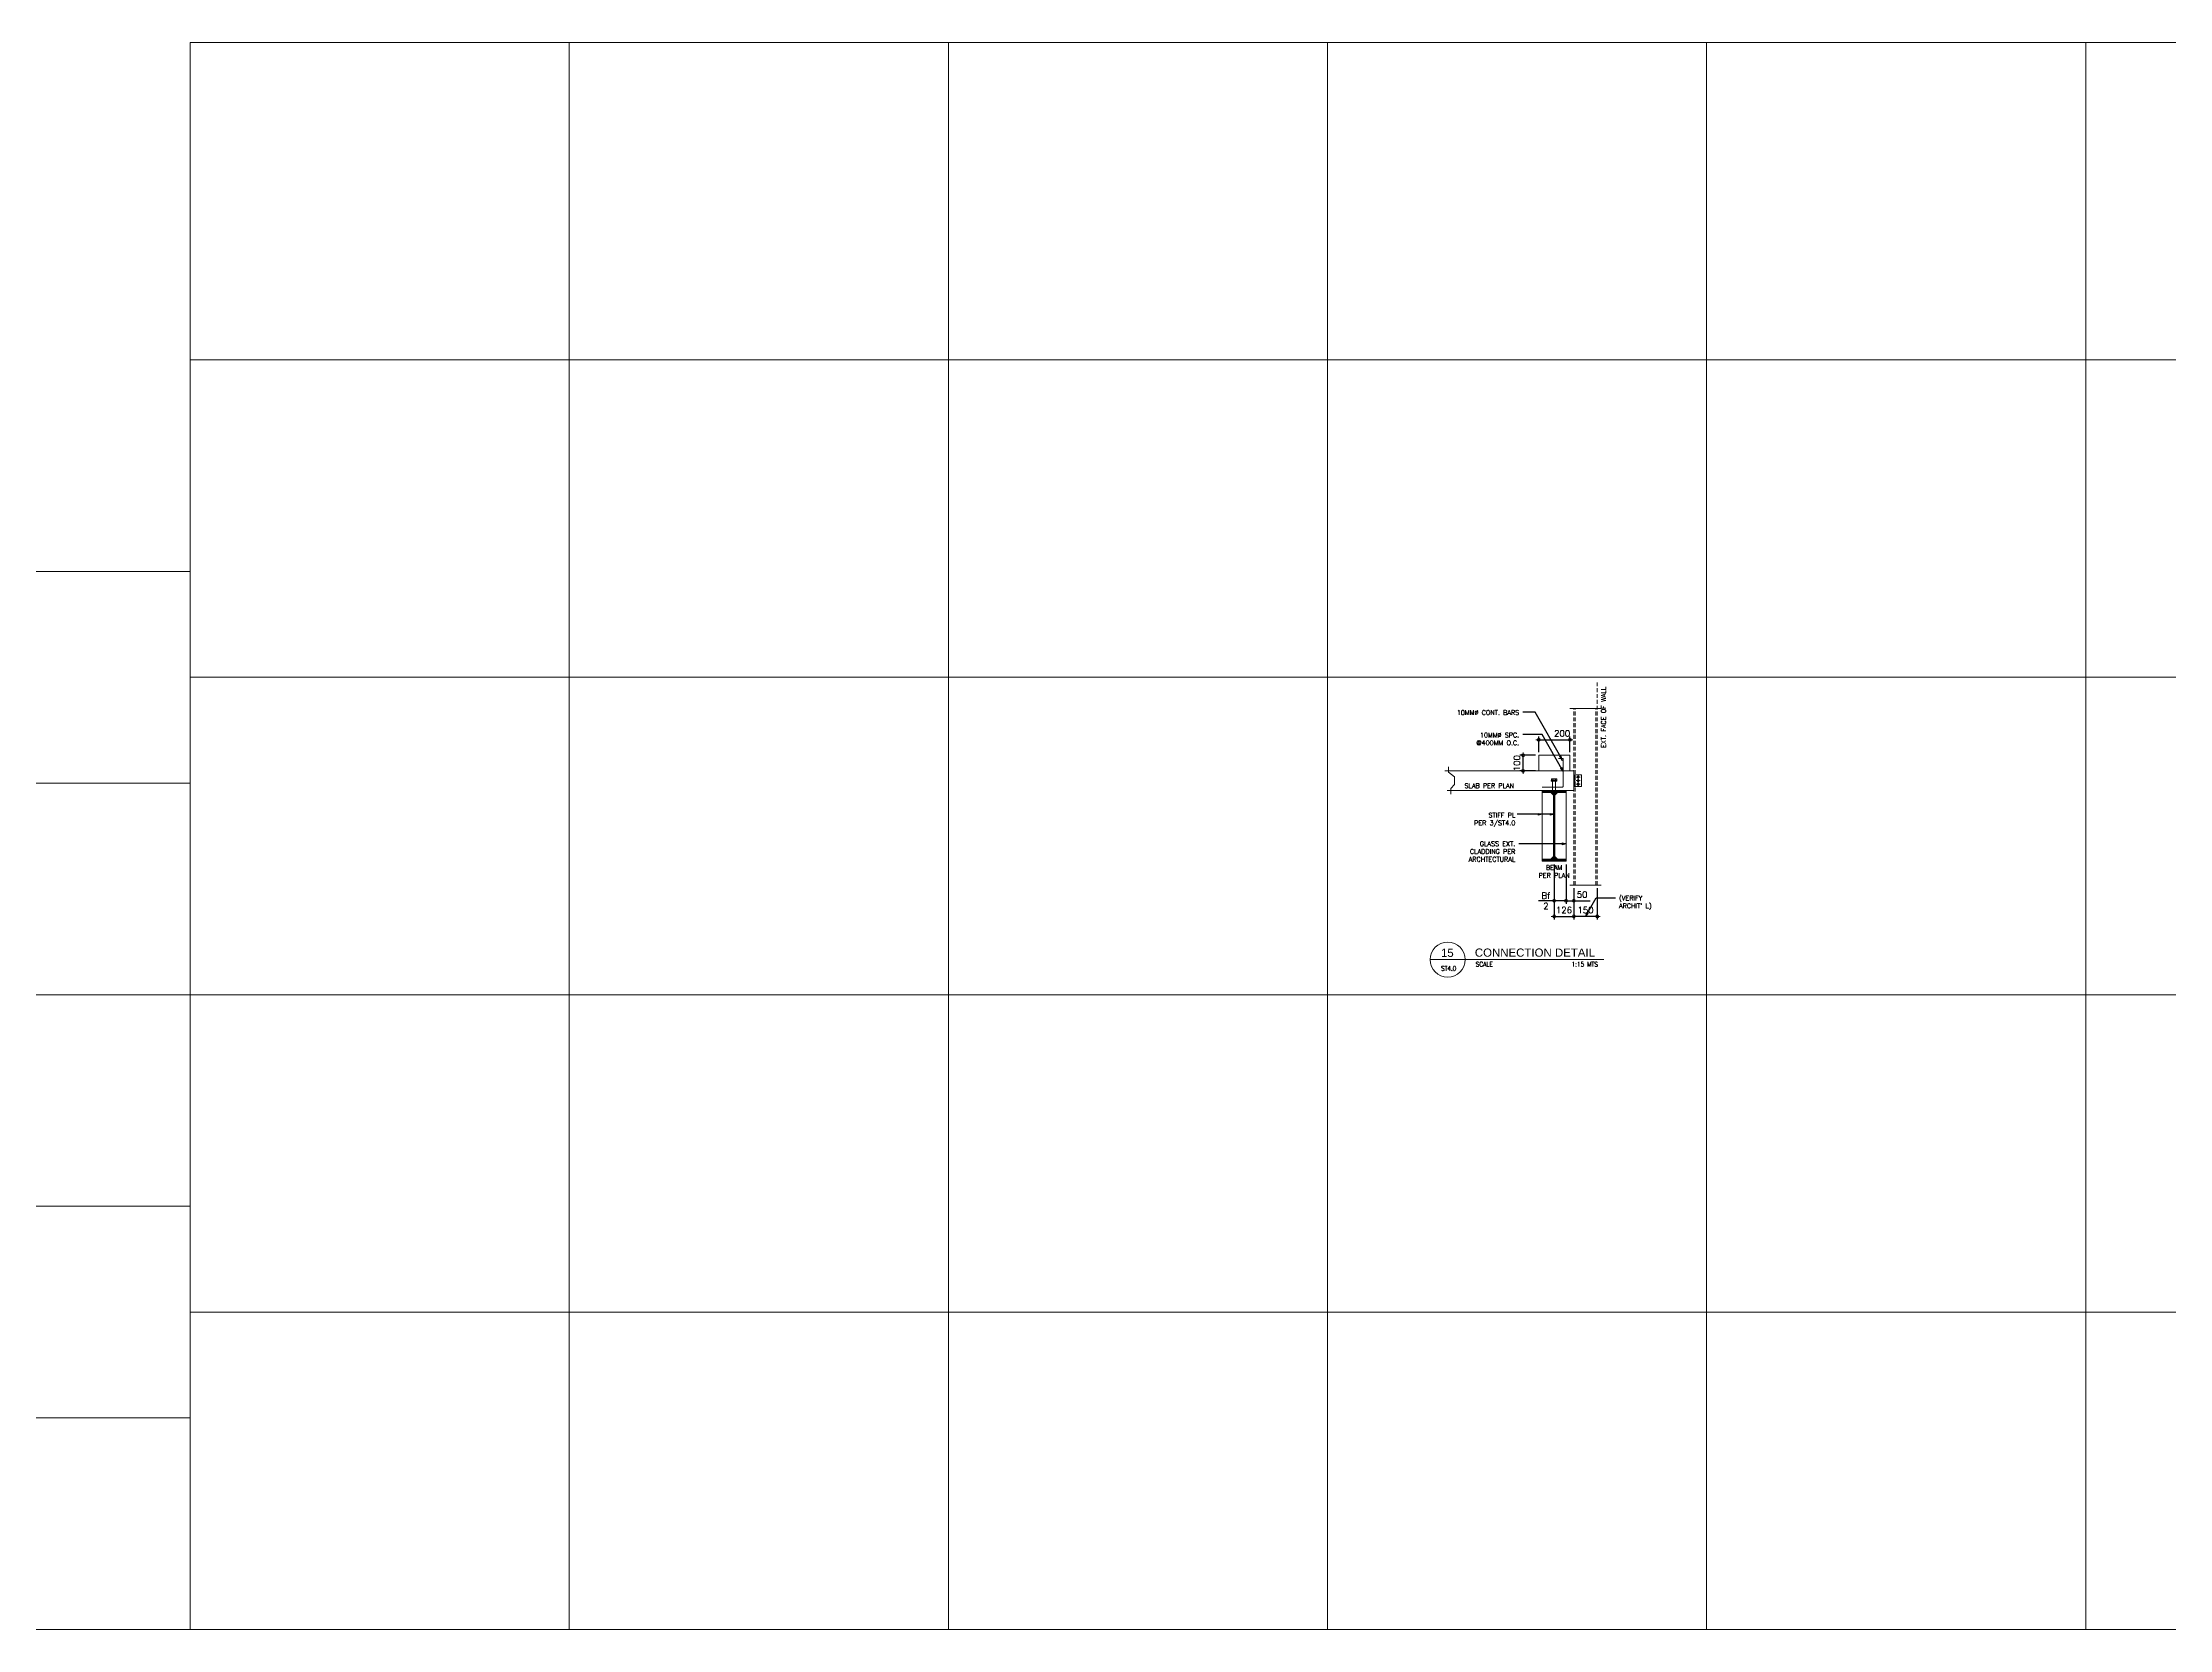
# Model space of a CAD drawing. Header units: millimetres. Extents: x 0 to 437400, y -4782 to 73710.
# Drawn here: x 13634 to 27267, y 0 to 10170 of the extents above; entities that cross this region are included whole.
import ezdxf
from ezdxf.enums import TextEntityAlignment as Align

# ---------------------------------------------------------------- set-up
doc = ezdxf.new("R2010")
doc.units = ezdxf.units.MM
doc.header["$LTSCALE"] = 10
doc.header["$MEASUREMENT"] = 0
doc.linetypes.add('CENTER2', pattern=[1.125, 0.75, -0.125, 0.125, -0.125])
doc.linetypes.add('HIDDEN', pattern=[0.375, 0.25, -0.125])
doc.layers.get('0').update_dxf_attribs({"lineweight": 9})
for name, color, linetype, lineweight in [('.2 - RED', 1, 'Continuous', 20), ('grid_iden', 1, 'Continuous', 9), ('HATCH', 8, 'Continuous', 5), ('HPROP', 251, 'Continuous', 5), ('S-Ablt', 1, 'Continuous', 9), ('S-ANNO-DIMS', 1, 'Continuous', 5), ('S-Anno-Text', 52, 'Continuous', 15), ('S-DETL-FAST', 40, 'Continuous', 9), ('S-DETL-LN03', 3, 'Continuous', 9), ('S-DETL-RBAR', 7, 'Continuous', 9), ('S_SLAB', 253, 'Continuous', 9), ('WINDOW', 37, 'Continuous', 15)]:
    doc.layers.add(name, color=color, linetype=linetype, lineweight=lineweight)
doc.layers.add('S-DETL-GRID', color=62, linetype='Continuous', lineweight=9, plot=False)
doc.styles.add('1', font='romans.shx', dxfattribs={"width": 0.85, "height": 60})
doc.styles.add('2', font='simplex.shx', dxfattribs={"width": 0.95, "height": 40})
doc.styles.add('40', font='simplex.shx', dxfattribs={"height": 40})
doc.styles.add('ROMANS12', font='ROMANS.shx', dxfattribs={"height": 1.125})
doc.styles.add('SHEETNAME', font='simplex.shx', dxfattribs={"width": 0.75, "height": 200})
doc.styles.add('TITLE1', font='HELV.shx', dxfattribs={"height": 500})
doc.dimstyles.new('ESCA15', dxfattribs={"dimtxt": 40, "dimasz": 0.25, "dimexe": 20, "dimexo": 20, "dimgap": 20, "dimtad": 1, "dimdec": 0, "dimrnd": 1, "dimdsep": 46, "dimtxsty": '40', "dimblk1": 'ESCADIM_ARW', "dimblk2": 'ESCADIM_ARW', "dimsah": 1, "dimcen": 50, "dimclrd": 256, "dimclre": 256, "dimclrt": 52, "dimadec": 0, "dimazin": 0, "dimtfac": 1, "dimtdec": 0, "dimtofl": 0, "dimtmove": 0, "dimatfit": 3, "dimldrblk": 'ESCADIM_ARW', "dimfxl": 1, "dimtolj": 1, "dimtzin": 0, "dimarcsym": 0})
doc.dimstyles.new('ESCA_ARW$7', dxfattribs={"dimtxt": 200, "dimasz": 1, "dimexe": 100, "dimexo": 100, "dimgap": 100, "dimtad": 1, "dimdec": 0, "dimrnd": 1, "dimdsep": 46, "dimtxsty": '1', "dimblk1": 'dim_arw', "dimblk2": 'dim_arw', "dimsah": 1, "dimcen": 50, "dimclrd": 1, "dimclre": 256, "dimclrt": 52, "dimadec": 0, "dimazin": 0, "dimtfac": 1, "dimtofl": 0, "dimtmove": 0, "dimatfit": 3, "dimldrblk": 'dim_arw', "dimfxl": 1, "dimtolj": 1, "dimtzin": 0, "dimarcsym": 0})

# ---------------------------------------------------------------- blocks, each defined once
blk = doc.blocks.new('BOLT', base_point=(6.579, 3.6798))
for p, q in [((6.571, 3.6847), (6.571, 3.6798)), ((6.575, 3.6847), (6.571, 3.6847)), ((6.575, 3.6858), (6.573, 3.6858)), ((6.575, 3.6798), (6.575, 3.6858)), ((6.575, 3.6858), (6.583, 3.6858)), ((6.575, 3.6847), (6.583, 3.6847)), ((6.585, 3.6858), (6.583, 3.6858)), ((6.583, 3.6798), (6.583, 3.6858)), ((6.587, 3.6847), (6.583, 3.6847)), ((6.587, 3.6798), (6.587, 3.6847))]:
    blk.add_line(p, q)
for centre, radius, start, end in [((6.573, 3.6833), 0.00241, 33.96962, 146.03038), ((6.579, 3.6777), 0.00805, 60.20585, 119.79415), ((6.585, 3.6833), 0.00241, 33.96962, 146.03038)]:
    blk.add_arc(centre, radius, start, end)
blk = doc.blocks.new('BOLT20')
at = {"color": 1}
for p, q in [((-18.5, 4.5), (-18.5, 0)), ((18.5, 4.5), (-18.5, 4.5)), ((-18.5, 0), (18.5, 0)), ((18.5, 0), (18.5, 4.5))]:
    blk.add_line(p, q, dxfattribs=at)
at = {"color": 1, "xscale": 2125, "yscale": 2000, "zscale": 2125}
blk.add_blockref('BOLT', (0, 4.5), dxfattribs=at)
blk = doc.blocks.new('HBOLTP')
at = {"color": 0, "linetype": 'ByBlock'}
blk.add_lwpolyline([(-0.25, 0.43), (-0.5, 0), (-0.25, -0.43), (0.25, -0.43), (0.5, 0), (0.25, 0.43)], close=True, dxfattribs=at)
blk.add_circle((0, 0), 0.433, dxfattribs=at)
blk = doc.blocks.new('ESCADIM_ARW')
at = {"color": 9}
blk.add_line((75, 0), (-75, 0), dxfattribs=at)
blk.add_circle((0, 0), 37.5, dxfattribs=at)
blk = doc.blocks.new('*D61')
at = {"layer": 'Defpoints', "color": 0, "transparency": 16777216}
for p in [(23224, 5602), (23424, 5702), (23424, 5602)]:
    blk.add_point(p, dxfattribs=at)
at = {"layer": 'S-ANNO-DIMS', "lineweight": -2, "transparency": 16777216}
for p, q in [((23224, 5622), (23224, 5722)), ((23224, 5702), (23424, 5702)), ((23424, 5622), (23424, 5722))]:
    blk.add_line(p, q, dxfattribs=at)
at = {"layer": 'S-ANNO-DIMS', "lineweight": -2, "transparency": 16777216, "xscale": 0.25, "yscale": 0.25, "zscale": 0.25, "rotation": 180}
blk.add_blockref('ESCADIM_ARW', (23224, 5702), dxfattribs=at)
at = {"layer": 'S-ANNO-DIMS', "lineweight": -2, "transparency": 16777216, "xscale": 0.25, "yscale": 0.25, "zscale": 0.25}
blk.add_blockref('ESCADIM_ARW', (23424, 5702), dxfattribs=at)
at = {"layer": 'S-ANNO-DIMS', "color": 52, "transparency": 16777216, "insert": (23374, 5742), "char_height": 40, "attachment_point": 5, "style": '40'}
blk.add_mtext('\\A1;200', dxfattribs=at)
blk = doc.blocks.new('*D62')
at = {"layer": 'Defpoints', "color": 0, "transparency": 16777216}
for p in [(23124, 5602), (23224, 5602), (23224, 5502)]:
    blk.add_point(p, dxfattribs=at)
at = {"layer": 'S-ANNO-DIMS', "lineweight": -2, "transparency": 16777216}
for p, q in [((23204, 5602), (23104, 5602)), ((23124, 5503), (23124, 5602)), ((23204, 5502), (23104, 5502))]:
    blk.add_line(p, q, dxfattribs=at)
at = {"layer": 'S-ANNO-DIMS', "lineweight": -2, "transparency": 16777216, "xscale": 0.25, "yscale": 0.25, "zscale": 0.25}
for p, rotation in [((23124, 5602), 90), ((23124, 5502), 270)]:
    blk.add_blockref('ESCADIM_ARW', p, dxfattribs=dict(at, rotation=rotation))
at = {"layer": 'S-ANNO-DIMS', "color": 52, "transparency": 16777216, "insert": (23084, 5552), "char_height": 40, "attachment_point": 5, "rotation": 90, "style": '40'}
blk.add_mtext('\\A1;100', dxfattribs=at)
blk = doc.blocks.new('dim_arw')
h = blk.add_hatch(color=256)
h.paths.add_polyline_path([(-126, 29), (0, 0), (-126, -29, -0.115681), (-133, 0, -0.115681)])
h.paths.add_polyline_path([(-249, 58), (-126, 29, 0.115681), (-133, 0, 0.115681), (-126, -29), (-249, -58)])
for p, q in [((0, 0), (-249, 58)), ((-249, 58), (-249, -58)), ((0, 0), (-249, -58))]:
    blk.add_line(p, q)
blk = doc.blocks.new('*D112')
at = {"layer": 'Defpoints', "color": 0, "transparency": 16777216}
for p in [(23399, 4923, 0), (23449, 4770, 0), (23449, 4670)]:
    blk.add_point(p, dxfattribs=at)
at = {"layer": 'S-ANNO-DIMS', "lineweight": -2, "transparency": 16777216}
for p, q in [((23399, 4903), (23399, 4650)), ((23399, 4670), (23449, 4670)), ((23449, 4750), (23449, 4650)), ((23449, 4670), (23554, 4670))]:
    blk.add_line(p, q, dxfattribs=at)
at = {"layer": 'S-ANNO-DIMS', "lineweight": -2, "transparency": 16777216, "xscale": 0.25, "yscale": 0.25, "zscale": 0.25, "rotation": 180}
blk.add_blockref('ESCADIM_ARW', (23399, 4670), dxfattribs=at)
at = {"layer": 'S-ANNO-DIMS', "lineweight": -2, "transparency": 16777216, "xscale": 0.25, "yscale": 0.25, "zscale": 0.25}
blk.add_blockref('ESCADIM_ARW', (23449, 4670), dxfattribs=at)
at = {"layer": 'S-ANNO-DIMS', "color": 52, "transparency": 16777216, "insert": (23502, 4710), "char_height": 40, "attachment_point": 5, "style": '40'}
blk.add_mtext('\\A1;50', dxfattribs=at)
blk = doc.blocks.new('*D113')
at = {"layer": 'Defpoints', "color": 0, "transparency": 16777216}
for p in [(23323, 4923, 0), (23449, 4770, 0), (23449, 4570)]:
    blk.add_point(p, dxfattribs=at)
at = {"layer": 'S-ANNO-DIMS', "lineweight": -2, "transparency": 16777216}
for p, q in [((23323, 4903), (23323, 4550)), ((23449, 4750), (23449, 4550)), ((23323, 4570), (23449, 4570))]:
    blk.add_line(p, q, dxfattribs=at)
at = {"layer": 'S-ANNO-DIMS', "lineweight": -2, "transparency": 16777216, "xscale": 0.25, "yscale": 0.25, "zscale": 0.25, "rotation": 180}
blk.add_blockref('ESCADIM_ARW', (23323, 4570), dxfattribs=at)
at = {"layer": 'S-ANNO-DIMS', "lineweight": -2, "transparency": 16777216, "xscale": 0.25, "yscale": 0.25, "zscale": 0.25}
blk.add_blockref('ESCADIM_ARW', (23449, 4570), dxfattribs=at)
at = {"layer": 'S-ANNO-DIMS', "color": 52, "transparency": 16777216, "insert": (23386, 4610), "char_height": 40, "attachment_point": 5, "style": '40'}
blk.add_mtext('\\A1;126', dxfattribs=at)
blk = doc.blocks.new('*D114')
at = {"layer": 'Defpoints', "color": 0, "transparency": 16777216}
for p in [(23323, 4923, 0), (23399, 4923, 0), (23323, 4670)]:
    blk.add_point(p, dxfattribs=at)
at = {"layer": 'S-ANNO-DIMS', "lineweight": -2, "transparency": 16777216}
for p, q in [((23323, 4903), (23323, 4650)), ((23399, 4903), (23399, 4650)), ((23323, 4670), (23222, 4670)), ((23399, 4670), (23323, 4670))]:
    blk.add_line(p, q, dxfattribs=at)
at = {"layer": 'S-ANNO-DIMS', "lineweight": -2, "transparency": 16777216, "xscale": 0.25, "yscale": 0.25, "zscale": 0.25, "rotation": 180}
blk.add_blockref('ESCADIM_ARW', (23323, 4670), dxfattribs=at)
at = {"layer": 'S-ANNO-DIMS', "lineweight": -2, "transparency": 16777216, "xscale": 0.25, "yscale": 0.25, "zscale": 0.25}
blk.add_blockref('ESCADIM_ARW', (23399, 4670), dxfattribs=at)
at = {"layer": 'S-ANNO-DIMS', "color": 52, "transparency": 16777216, "insert": (23270, 4670), "char_height": 40, "attachment_point": 5, "style": '40'}
blk.add_mtext('\\A1;Bf\\P2', dxfattribs=at)
blk = doc.blocks.new('*D115')
at = {"layer": 'Defpoints', "color": 0, "transparency": 16777216}
for p in [(23449, 4770, 0), (23599, 4770, 0), (23449, 4570)]:
    blk.add_point(p, dxfattribs=at)
at = {"layer": 'S-ANNO-DIMS', "lineweight": -2, "transparency": 16777216}
for p, q in [((23449, 4750), (23449, 4550)), ((23599, 4750), (23599, 4550)), ((23599, 4570), (23449, 4570))]:
    blk.add_line(p, q, dxfattribs=at)
at = {"layer": 'S-ANNO-DIMS', "lineweight": -2, "transparency": 16777216, "xscale": 0.25, "yscale": 0.25, "zscale": 0.25, "rotation": 180}
blk.add_blockref('ESCADIM_ARW', (23449, 4570), dxfattribs=at)
at = {"layer": 'S-ANNO-DIMS', "lineweight": -2, "transparency": 16777216, "xscale": 0.25, "yscale": 0.25, "zscale": 0.25}
blk.add_blockref('ESCADIM_ARW', (23599, 4570), dxfattribs=at)
at = {"layer": 'S-ANNO-DIMS', "color": 52, "transparency": 16777216, "insert": (23524, 4610), "char_height": 40, "attachment_point": 5, "style": '40'}
blk.add_mtext('\\A1;150', dxfattribs=at)

msp = doc.modelspace()

# ---------------------------------------------------------------- hatches: boundary and pattern name
at = {"layer": 'HATCH'}
h = msp.add_hatch(dxfattribs=at)
h.set_pattern_fill('ANSI31', color=254, scale=50, style=0)
h.set_pattern_definition([(45, (-18226.0315, -1721.313), (-4.4194174, 4.4194174), [])])
edge = h.paths.add_edge_path()
edge.add_line((23322.6, 4922.8), (23246.2, 4922.8))
edge.add_line((23246.2, 4922.8), (23246.2, 4936.1))
edge.add_line((23246.2, 4936.1), (23301.7, 4936.1))
edge.add_arc((23301.7, 4952.9), 16.8, 270, 360)
edge.add_line((23318.6, 4952.9), (23318.6, 5347.3))
edge.add_arc((23301.7, 5347.3), 16.8, 0, 90)
edge.add_line((23301.7, 5364.1), (23246.2, 5364.1))
edge.add_line((23246.2, 5364.1), (23246.2, 5377.4))
edge.add_line((23246.2, 5377.4), (23399, 5377.4))
edge.add_line((23399, 5377.4), (23399, 5364.1))
edge.add_line((23399, 5364.1), (23343.4, 5364.1))
edge.add_arc((23343.4, 5347.3), 16.8, 90, 180)
edge.add_line((23326.6, 5347.3), (23326.6, 4952.9))
edge.add_arc((23343.4, 4952.9), 16.8, 180, 270)
edge.add_line((23343.4, 4936.1), (23399, 4936.1))
edge.add_line((23399, 4936.1), (23399, 4922.8))
edge.add_line((23399, 4922.8), (23322.6, 4922.8))

# ---------------------------------------------------------------- linework, layer by layer
at = {"layer": '.2 - RED', "elevation": 0}
for points in [[(23449, 5402.4), (23499, 5402.4), (23499, 5477.4), (23449, 5477.4)], [(23455, 5402.4), (23449, 5402.4), (23449, 5477.4), (23455, 5477.4)], [(23246.2, 5364.1), (23301.7, 5364.1), (23318.6, 5347.3), (23318.6, 4952.9), (23301.7, 4936.1), (23246.2, 4936.1)], [(23399, 5364.1), (23343.4, 5364.1), (23326.6, 5347.3), (23326.6, 4952.9), (23343.4, 4936.1), (23399, 4936.1)]]:
    msp.add_lwpolyline(points, close=True, dxfattribs=at)
at = {"color": 1}
for p, q in [((23424, 5902.4, 0), (23624, 5902.4, 0)), ((23424, 4769.9, 0), (23624, 4769.9, 0))]:
    msp.add_line(p, q, dxfattribs=at)
at = {"layer": 'grid_iden', "elevation": 0}
msp.add_lwpolyline([(22646, 5527.4), (22646, 5494.3), (22684.8, 5464.9), (22684.8, 5414.9), (22659.8, 5389.4), (22659.8, 5352.4)], dxfattribs=at)
at = {"layer": 'HPROP', "color": 1}
for p, q in [((23312.6, 5440, 0), (23312.6, 5377.4, 0)), ((23332.6, 5440, 0), (23332.6, 5377.4, 0)), ((23376.1, 5377.4, 0), (23396.1, 5377.4, 0))]:
    msp.add_line(p, q, dxfattribs=at)
at = {"layer": 'S-ANNO-DIMS', "linetype": 'CENTER2'}
for p, q in [((23464.7, 5462.7, 0), (23489.2, 5462.7, 0)), ((23477, 5450.5, 0), (23477, 5474.9, 0)), ((23464.7, 5439.9, 0), (23489.2, 5439.9, 0)), ((23464.7, 5417.2, 0), (23489.2, 5417.2, 0)), ((23477, 5427.7, 0), (23477, 5452.2, 0)), ((23477, 5429.4, 0), (23477, 5405, 0))]:
    msp.add_line(p, q, dxfattribs=at)
at = {"layer": 'S-Anno-Text', "color": 1}
msp.add_line((22528, 4293), (23642, 4293), dxfattribs=at)
msp.add_circle((22640.5, 4293), 112.5, dxfattribs=at)
at = {"layer": 'S-DETL-GRID'}
for p, q in [((17010, 10170), (17010, 0)), ((19440, 10170), (19440, 0)), ((21870, 10170), (21870, 0)), ((24300, 10170), (24300, 0)), ((26730, 10170), (26730, 0)), ((29160, 8136), (14580, 8136)), ((29160, 6102), (14580, 6102)), ((14580, 5424), (4860, 5424)), ((14580, 4068), (4860, 4068)), ((29160, 4068), (14580, 4068)), ((14580, 2712), (4860, 2712)), ((29160, 2034), (14580, 2034)), ((14580, 1356), (4860, 1356))]:
    msp.add_line(p, q, dxfattribs=at)
msp.add_lwpolyline([(14580, 10170), (29160, 10170), (29160, 0), (14580, 0)], close=True, dxfattribs=at)
at = {"layer": 'S-DETL-GRID', "color": 252}
msp.add_lwpolyline([(4860, 6780), (14580, 6780), (14580, 0), (4860, 0)], close=True, dxfattribs=at)
at = {"layer": 'S-DETL-LN03', "elevation": 0}
msp.add_lwpolyline([(23322.6, 4922.8), (23246.2, 4922.8), (23246.2, 4936.1), (23301.7, 4936.1, 0.4142136), (23318.6, 4952.9), (23318.6, 5347.3, 0.4142136), (23301.7, 5364.1), (23246.2, 5364.1), (23246.2, 5377.4), (23399, 5377.4), (23399, 5364.1), (23343.4, 5364.1, 0.4142136), (23326.6, 5347.3), (23326.6, 4952.9, 0.4142136), (23343.4, 4936.1), (23399, 4936.1), (23399, 4922.8), (23322.6, 4922.8)], format="xyb", dxfattribs=at)
at = {"layer": 'S-DETL-RBAR', "elevation": 0}
msp.add_lwpolyline([(23246.2, 5397.4), (23375, 5397.4, 0.4142136), (23381, 5403.4), (23381, 5576.4, 0.4142136), (23375, 5582.4), (23351, 5582.4)], format="xyb", dxfattribs=at)
at = {"layer": 'S-DETL-RBAR'}
msp.add_circle((23374, 5575.4, 0), 6, dxfattribs=at)
at = {"layer": 'S_SLAB', "elevation": 0}
msp.add_lwpolyline([(23424, 5502.4), (23224, 5502.4), (23224, 5602.4), (23424, 5602.4)], close=True, dxfattribs=at)
msp.add_lwpolyline([(22622.4, 5502.4), (23449, 5502.4), (23449, 5377.4), (22636.2, 5377.4)], dxfattribs=at)
at = {"layer": 'WINDOW', "linetype": 'HIDDEN', "lineweight": 15, "ltscale": 10}
for p, q in [((23599, 4769.9, 0), (23599, 6069.3, 0)), ((23449, 4769.9, 0), (23449, 5902.4, 0)), ((23458, 4769.9, 0), (23458, 5902.4, 0)), ((23590, 4769.9, 0), (23590, 5902.4, 0))]:
    msp.add_line(p, q, dxfattribs=at)

# ---------------------------------------------------------------- block references
at = {"layer": 'S-Ablt', "color": 1, "xscale": -1}
msp.add_blockref('BOLT20', (23322.6, 5435.5, 0), dxfattribs=at)
at = {"layer": 'S-DETL-FAST', "linetype": 'ByBlock', "xscale": 13.85640646055377, "yscale": 13.85640646055377, "zscale": 13.85640646055377, "rotation": 180}
for p in [(23477, 5462.7, 0), (23477, 5439.9, 0)]:
    msp.add_blockref('HBOLTP', p, dxfattribs=at)
at = {"layer": 'S-DETL-FAST', "linetype": 'ByBlock', "xscale": -13.85640646055377, "yscale": 13.85640646055377, "zscale": 13.85640646055377}
msp.add_blockref('HBOLTP', (23477, 5417.2, 0), dxfattribs=at)

# ---------------------------------------------------------------- texts
at = {"layer": 'S-Anno-Text', "color": 5, "style": 'TITLE1'}
msp.add_text('CONNECTION DETAIL', height=52.5, dxfattribs=at).set_placement((22814.6, 4311.4))
msp.add_text('15', height=52.5, dxfattribs=at).set_placement((22638.2, 4310), align=Align.CENTER)
at = {"layer": 'S-Anno-Text', "style": 'SHEETNAME', "width": 0.75}
msp.add_text('ST4.0', height=30, dxfattribs=at).set_placement((22646.8, 4221.3), align=Align.CENTER)
at = {"layer": 'S-Anno-Text', "style": '2', "width": 0.85}
msp.add_text('SCALE', height=30, dxfattribs=at).set_placement((22820.5, 4248))
msp.add_text('1:15 MTS', height=30, dxfattribs=at).set_placement((23603.3, 4248), align=Align.RIGHT)
at = {"layer": 'S-Anno-Text', "insert": (23624, 5845.2, 0), "char_height": 30, "width": 936.672, "attachment_point": 2, "rotation": 90, "style": 'ROMANS12'}
msp.add_mtext('\\pxqc;EXT. FACE OF WALL', dxfattribs=at)
at = {"layer": 'S-Anno-Text', "char_height": 30, "style": 'ROMANS12'}
for s, insert, width, attachment_point in [('10MM%%C CONT. BARS ', (23098.8, 5860.9, 0), 1104.462, 9), ('10MM%%C SPC. \\P@400MM O.C. ', (23098.8, 5667.2, 0), 1104.462, 9), ('\\pxqr;SLAB PER PLAN', (23065.5, 5392.3, 0), 1104.462, 9), ('STIFF PL\\PPER 3/ST4.0 ', (23073.8, 5143.8, 0), 1104.462, 9), ('GLASS EXT. \\PCLADDING PER \\PARCHTECTURAL', (23073.8, 4920.5, 0), 1104.462, 9), ('\\pxqc;BEAM\\PPER PLAN', (23322.6, 4897.8, 0), 936.672, 2), ("(VERIFY\\PARCHIT' L)", (23738.9, 4612.6, 0), 1104.462, 7)]:
    msp.add_mtext(s, dxfattribs=dict(at, insert=insert, width=width, attachment_point=attachment_point))

# ---------------------------------------------------------------- dimensions: what is measured, and where the dimension line sits
at = {"layer": 'S-ANNO-DIMS'}
dim = msp.add_linear_dim(base=(23424, 5702.4, 0), p1=(23224, 5602.4, 0), p2=(23424, 5602.4, 0), dimstyle='ESCA15', override={"dimtxt": 30}, dxfattribs=at)
dim.commit()
dim.dimension.update_dxf_attribs({"geometry": '*D61', "text_midpoint": (23374, 5702.4, 0), "dimtype": 160})
for base, p1, p2, angle, picture, middle in [((23124, 5602.4, 0), (23224, 5502.4, 0), (23224, 5602.4, 0), 90, '*D62', (23124, 5552.4, 0)), ((23449, 4569.9), (23599, 4769.9, 0), (23449, 4769.9, 0), 180, '*D115', (23524, 4569.9))]:
    dim = msp.add_linear_dim(base=base, p1=p1, p2=p2, angle=angle, dimstyle='ESCA15', dxfattribs=at)
    dim.commit()
    dim.dimension.update_dxf_attribs({"geometry": picture, "text_midpoint": middle, "dimtype": 160})
dim = msp.add_linear_dim(base=(23322.6, 4669.9), p1=(23399.5, 4922.8, 0), p2=(23322.6, 4922.8, 0), angle=180, text='Bf\\X2', dimstyle='ESCA15', dxfattribs=at)
dim.commit()
dim.dimension.update_dxf_attribs({"geometry": '*D114', "text_midpoint": (23269.9, 4669.9), "dimtype": 160})
for base, p1, picture, middle in [((23449, 4569.9), (23322.6, 4922.8, 0), '*D113', (23385.8, 4569.9)), ((23449, 4669.9), (23399, 4922.8, 0), '*D112', (23501.6, 4669.9))]:
    dim = msp.add_linear_dim(base=base, p1=p1, p2=(23449, 4769.9, 0), dimstyle='ESCA15', dxfattribs=at)
    dim.commit()
    dim.dimension.update_dxf_attribs({"geometry": picture, "text_midpoint": middle, "dimtype": 160})

# ---------------------------------------------------------------- leaders
at = {"layer": 'S-Anno-Text'}
for points in [[(23374, 5575.4, 0), (23201.3, 5879.4, 0), (23121.4, 5879.4, 0)], [(23381, 5499.4, 0), (23246.4, 5736.2, 0), (23121.4, 5736.2, 0)], [(23322.6, 5224.1, 0), (23086.4, 5224.1, 0)], [(23246.2, 5224.1, 0), (23086.4, 5224.1, 0)], [(23399, 5034.9, 0), (23096.4, 5034.9, 0)], [(23524, 4569.9), (23591.2, 4688.3), (23716.3, 4688.3)]]:
    msp.add_leader(points, dimstyle='ESCA_ARW$7', override={"dimscale": 0.05, "dimasz": 2}, dxfattribs=at)

doc.saveas('drawing.dxf')
